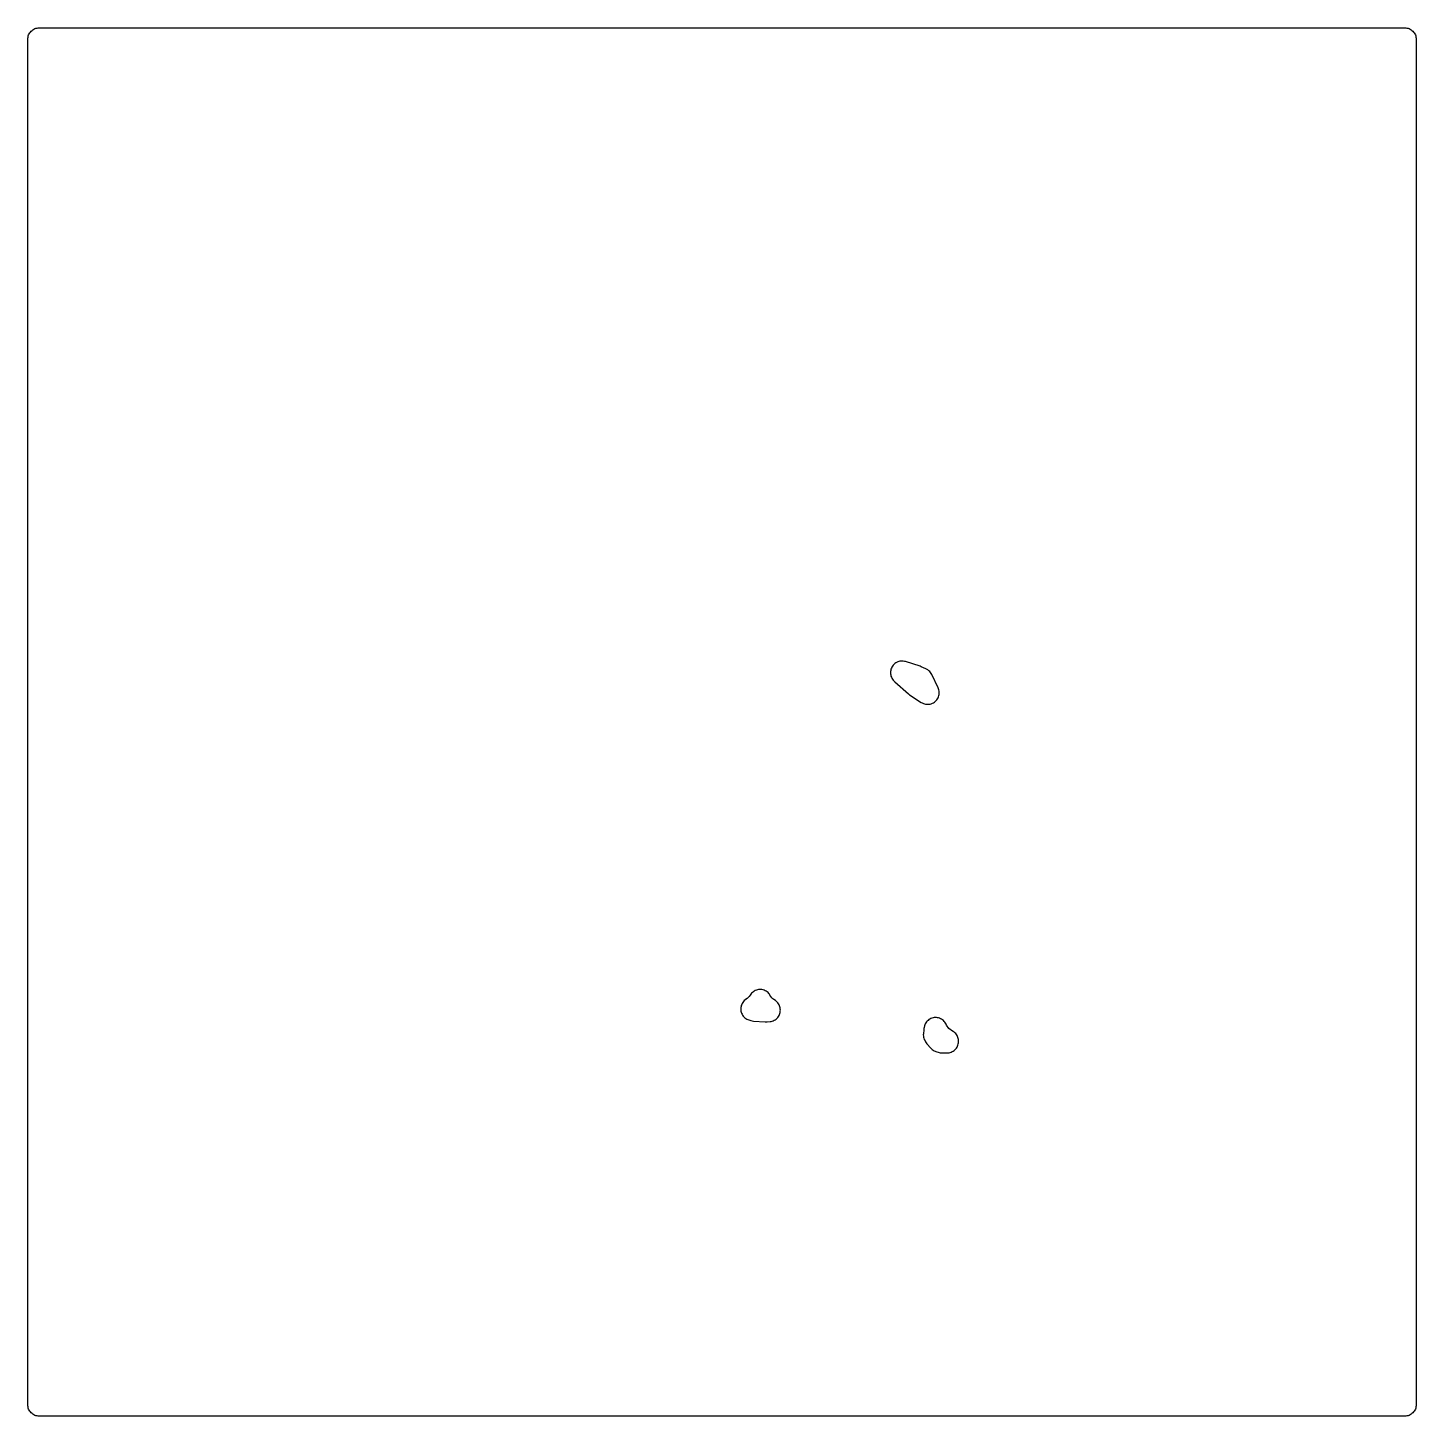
# Model space of a CAD drawing. Header units: millimetres. Extents: x 0 to 300, y 0 to 300.
import ezdxf

# ---------------------------------------------------------------- set-up
doc = ezdxf.new("R2010")
doc.units = ezdxf.units.MM
doc.layers.add('CUT', color=7, linetype='CONTINUOUS')

msp = doc.modelspace()

# ---------------------------------------------------------------- linework, layer by layer
at = {"layer": 'CUT'}
for points in [[(-0.15, 297.5886), (-0.135, 297.8947), (-0.099, 298.1371), (-0.0395, 298.3748), (0.0431, 298.6056), (0.1479, 298.8271), (0.2738, 299.0373), (0.4198, 299.2341), (0.5844, 299.4156), (0.7659, 299.5802), (0.9627, 299.7262), (1.1729, 299.8521), (1.3944, 299.9569), (1.6252, 300.0395), (1.8629, 300.099), (2.1053, 300.135), (2.4114, 300.15), (297.5872, 300.15), (297.8933, 300.135), (298.1357, 300.099), (298.3734, 300.0395), (298.6041, 299.9569), (298.8256, 299.8521), (299.0358, 299.7262), (299.2326, 299.5802), (299.4142, 299.4156), (299.5787, 299.2341), (299.7247, 299.0373), (299.8507, 298.8271), (299.9554, 298.6056), (300.038, 298.3748), (300.0975, 298.1371), (300.1335, 297.8947), (300.1485, 297.5886), (300.1485, 2.4114), (300.1335, 2.1053), (300.0975, 1.8629), (300.038, 1.6252), (299.9554, 1.3944), (299.8507, 1.1729), (299.7247, 0.9627), (299.5787, 0.7659), (299.4142, 0.5844), (299.2326, 0.4198), (299.0358, 0.2738), (298.8256, 0.1479), (298.6041, 0.0431), (298.3734, -0.0395), (298.1357, -0.099), (297.8933, -0.135), (297.5872, -0.15), (2.4114, -0.15), (2.1053, -0.135), (1.8629, -0.099), (1.6252, -0.0395), (1.3944, 0.0431), (1.1729, 0.1479), (0.9627, 0.2738), (0.7659, 0.4198), (0.5844, 0.5844), (0.4198, 0.7659), (0.2738, 0.9627), (0.1479, 1.1729), (0.0431, 1.3944), (-0.0395, 1.6252), (-0.099, 1.8629), (-0.135, 2.1053), (-0.15, 2.4114)], [(189.6974, 163.0525), (189.4584, 163.1164), (189.2143, 163.1563), (188.9674, 163.172), (188.7203, 163.1631), (188.4751, 163.1299), (188.2345, 163.0727), (188.0007, 162.9919), (187.7761, 162.8884), (187.5627, 162.7632), (187.3628, 162.6176), (187.1782, 162.4529), (187.0109, 162.2708), (186.8623, 162.073), (186.734, 161.8615), (186.6272, 161.6384), (186.543, 161.4058), (186.4822, 161.1661), (186.4454, 160.9215), (186.433, 160.6745), (186.445, 160.4274), (186.4814, 160.1827), (186.5417, 159.9429), (186.6255, 159.7101), (186.7319, 159.4868), (186.8598, 159.2751), (187.008, 159.0771), (187.0961, 158.9708), (187.2296, 158.8222), (187.3745, 158.6847), (190.3079, 156.1171), (190.5805, 155.9097), (193.1107, 154.2452), (193.3259, 154.1185), (193.5528, 154.0139), (193.7889, 153.9325), (194.032, 153.875), (194.2797, 153.8421), (194.5293, 153.8341), (194.7785, 153.851), (195.0248, 153.8928), (195.2657, 153.9588), (195.4988, 154.0486), (195.7218, 154.1612), (195.9324, 154.2955), (196.1286, 154.4502), (196.3083, 154.6236), (196.4699, 154.8142), (196.6116, 155.0199), (196.7321, 155.2387), (196.8302, 155.4684), (196.9048, 155.7068), (196.9553, 155.9514), (196.9811, 156.1999), (196.982, 156.4497), (196.958, 156.6983), (196.9092, 156.9433), (196.8363, 157.1822), (196.7399, 157.4127), (195.3632, 160.2901), (195.2421, 160.5134), (195.0988, 160.7233), (194.935, 160.9176), (194.7523, 161.0943), (194.5527, 161.2515), (194.3381, 161.3876), (194.1108, 161.5012), (193.0796, 161.9527), (192.8412, 162.0429)], [(155.1185, 89.9757), (155.0018, 89.8921), (154.8171, 89.7299), (154.6492, 89.5504), (154.4997, 89.3553), (154.3701, 89.1465), (154.2617, 88.9259), (154.1754, 88.6957), (154.1121, 88.4582), (154.0725, 88.2156), (154.0569, 87.9703), (154.0655, 87.7247), (154.0981, 87.4811), (154.1545, 87.2418), (154.2341, 87.0093), (154.3362, 86.7857), (154.4597, 86.5732), (154.6035, 86.3739), (154.7662, 86.1896), (154.9462, 86.0222), (155.1417, 85.8733), (155.351, 85.7443), (155.5719, 85.6365), (155.8023, 85.5509), (156.2208, 85.4184), (156.5032, 85.3469), (156.7921, 85.3086), (159.3331, 85.122), (159.5604, 85.1157), (159.7872, 85.13), (160.394, 85.1961), (160.6336, 85.2341), (160.8684, 85.2951), (161.0962, 85.3786), (161.3149, 85.4838), (161.5223, 85.6096), (161.7165, 85.755), (161.8957, 85.9185), (162.0583, 86.0986), (162.2026, 86.2937), (162.3273, 86.5018), (162.4313, 86.721), (162.5135, 86.9492), (162.5732, 87.1844), (162.6098, 87.4242), (162.6231, 87.6665), (162.6127, 87.9088), (162.579, 88.1491), (162.5221, 88.3849), (162.4426, 88.6142), (162.3412, 88.8346), (162.219, 89.0442), (162.0771, 89.2409), (161.9167, 89.423), (161.7394, 89.5886), (161.547, 89.7363), (161.2345, 89.9528), (160.9998, 90.1521), (160.7857, 90.3733), (160.5943, 90.6143), (160.3782, 90.9493), (160.3781, 90.9492), (160.2787, 91.1031), (160.1253, 91.2959), (159.9536, 91.4727), (159.7654, 91.6317), (159.5625, 91.7714), (159.3468, 91.8905), (159.1204, 91.9877), (158.8856, 92.0622), (158.6446, 92.1133), (158.3997, 92.1403), (158.1533, 92.1431), (157.9079, 92.1217), (157.6657, 92.0762), (157.4292, 92.007), (157.2007, 91.915), (156.9824, 91.8009), (156.7763, 91.6658), (156.5845, 91.5112), (156.4089, 91.3383), (156.2511, 91.1491), (156.1128, 90.9452), (156.0889, 90.906), (155.8989, 90.6547), (155.6848, 90.4237), (155.4487, 90.2152), (155.1174, 89.9772)], [(193.9055, 81.0315), (194.0216, 80.805), (194.1601, 80.5914), (194.3196, 80.393), (195.1331, 79.4804), (195.3033, 79.3072), (195.4895, 79.1513), (195.6899, 79.0142), (195.8856, 78.894), (196.0761, 78.788), (196.2751, 78.699), (196.4811, 78.6277), (196.7252, 78.5551), (196.9533, 78.4986), (197.1856, 78.4639), (197.4202, 78.4511), (198.6433, 78.4419), (198.8739, 78.4509), (199.1027, 78.481), (199.3278, 78.5322), (199.3459, 78.5372), (199.5754, 78.6127), (199.7966, 78.7101), (200.0073, 78.8283), (200.2056, 78.9663), (200.3897, 79.1228), (200.5578, 79.2964), (200.7084, 79.4854), (200.84, 79.688), (200.9514, 79.9024), (201.0416, 80.1266), (201.1098, 80.3584), (201.1553, 80.5957), (201.1776, 80.8363), (201.1766, 81.0779), (201.1523, 81.3183), (201.1049, 81.5552), (201.0349, 81.7865), (200.9428, 82.0099), (200.8296, 82.2234), (200.6963, 82.4249), (200.5442, 82.6127), (200.3747, 82.7848), (200.1894, 82.9399), (199.9899, 83.0763), (199.8397, 83.1589), (199.84, 83.1593), (199.8381, 83.1603), (199.5543, 83.3349), (199.312, 83.5185), (199.0885, 83.7245), (198.886, 83.9512), (198.7062, 84.1964), (198.551, 84.4578), (198.4631, 84.6449), (198.3494, 84.8594), (198.2154, 85.0618), (198.0624, 85.2502), (197.8919, 85.4229), (197.7054, 85.5783), (197.5047, 85.7148), (197.2918, 85.8313), (197.0685, 85.9265), (196.8371, 85.9997), (196.5996, 86.05), (196.3584, 86.0771), (196.1157, 86.0807), (195.8738, 86.0607), (195.635, 86.0174), (195.4015, 85.951), (195.1755, 85.8624), (194.9592, 85.7523), (194.7546, 85.6217), (194.5636, 85.4719), (194.3881, 85.3043), (194.2296, 85.1204), (194.0897, 84.922), (193.9697, 84.711), (193.8708, 84.4894), (193.7938, 84.2592), (193.7023, 83.9341), (193.6477, 83.696), (193.6166, 83.4536), (193.5475, 82.5778), (193.5404, 82.3274), (193.5583, 82.0776), (193.6011, 81.8308), (193.6685, 81.5895), (193.7596, 81.3562)]]:
    msp.add_lwpolyline(points, close=True, dxfattribs=at)

doc.saveas('drawing.dxf')
